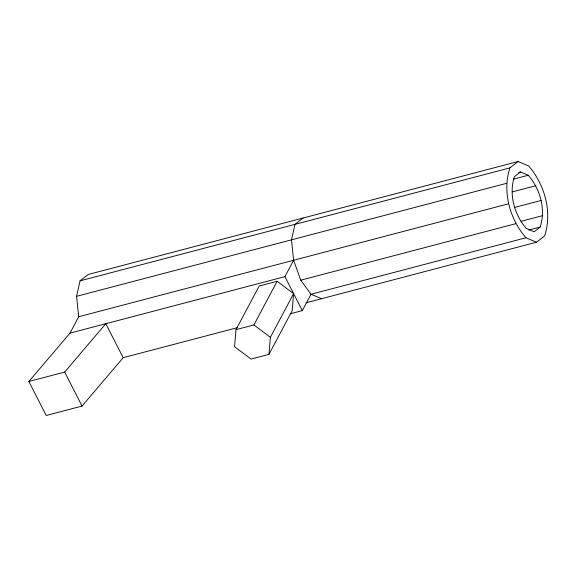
<?xml version="1.0" encoding="UTF-8"?>
<svg xmlns="http://www.w3.org/2000/svg" width="577" height="577" viewBox="0 0 577 577"><rect width="100%" height="100%" fill="white"/><g stroke="black" fill="none" stroke-linecap="round" stroke-linejoin="round"><path stroke-width="0.87" d="M235.993 329.647L234.558 346.712L251.045 359.074L268.954 354.365L292.171 310.7L293.599 293.635L277.119 281.273L259.21 285.976L235.993 329.647L253.902 324.938L277.119 281.273M268.954 354.365L270.382 337.3L293.599 293.635M237.082 327.758L123.182 357.69L82.057 406.064L46.232 415.476L28.85 381.498L69.976 333.124L78.688 316.744L76.575 296.318L80.052 280.848L88.18 274.486L518.045 161.524L528.655 165.967C544.775 184.64 552.485 212.004 544.674 235.849L536.538 242.217L305.947 302.81M536.538 242.217L525.928 237.767C509.808 219.101 502.098 191.73 509.909 167.885L518.045 161.524M520.44 171.968L514.41 176.685C508.647 194.399 514.309 214.601 526.282 228.478L534.151 231.774L540.173 227.057C545.943 209.336 540.281 189.133 528.301 175.264L520.44 171.968L518.694 172.422M69.976 333.124L284.908 276.643L293.614 260.263L291.5 239.837L294.977 224.366L303.113 218.005M290.123 313.823L302.29 310.621L310.996 294.248L525.928 237.767M28.85 381.498L64.674 372.086L105.8 323.711L123.182 357.69M80.052 280.848L509.909 167.885M513.508 179.151L528.301 175.264M76.575 296.318L506.433 183.356M512.405 191.86L535.896 185.686M78.688 316.744L508.546 203.789M514.208 207.532L541.183 200.45M520.995 221.308L542.755 215.589M293.614 260.263L300.754 280.184L515.687 223.703M528.864 230.028L540.173 227.057M321.613 298.698L310.996 294.248L300.754 280.184M253.902 324.938L270.382 337.3M284.908 276.643L302.29 310.621M64.674 372.086L82.057 406.064"/></g></svg>
